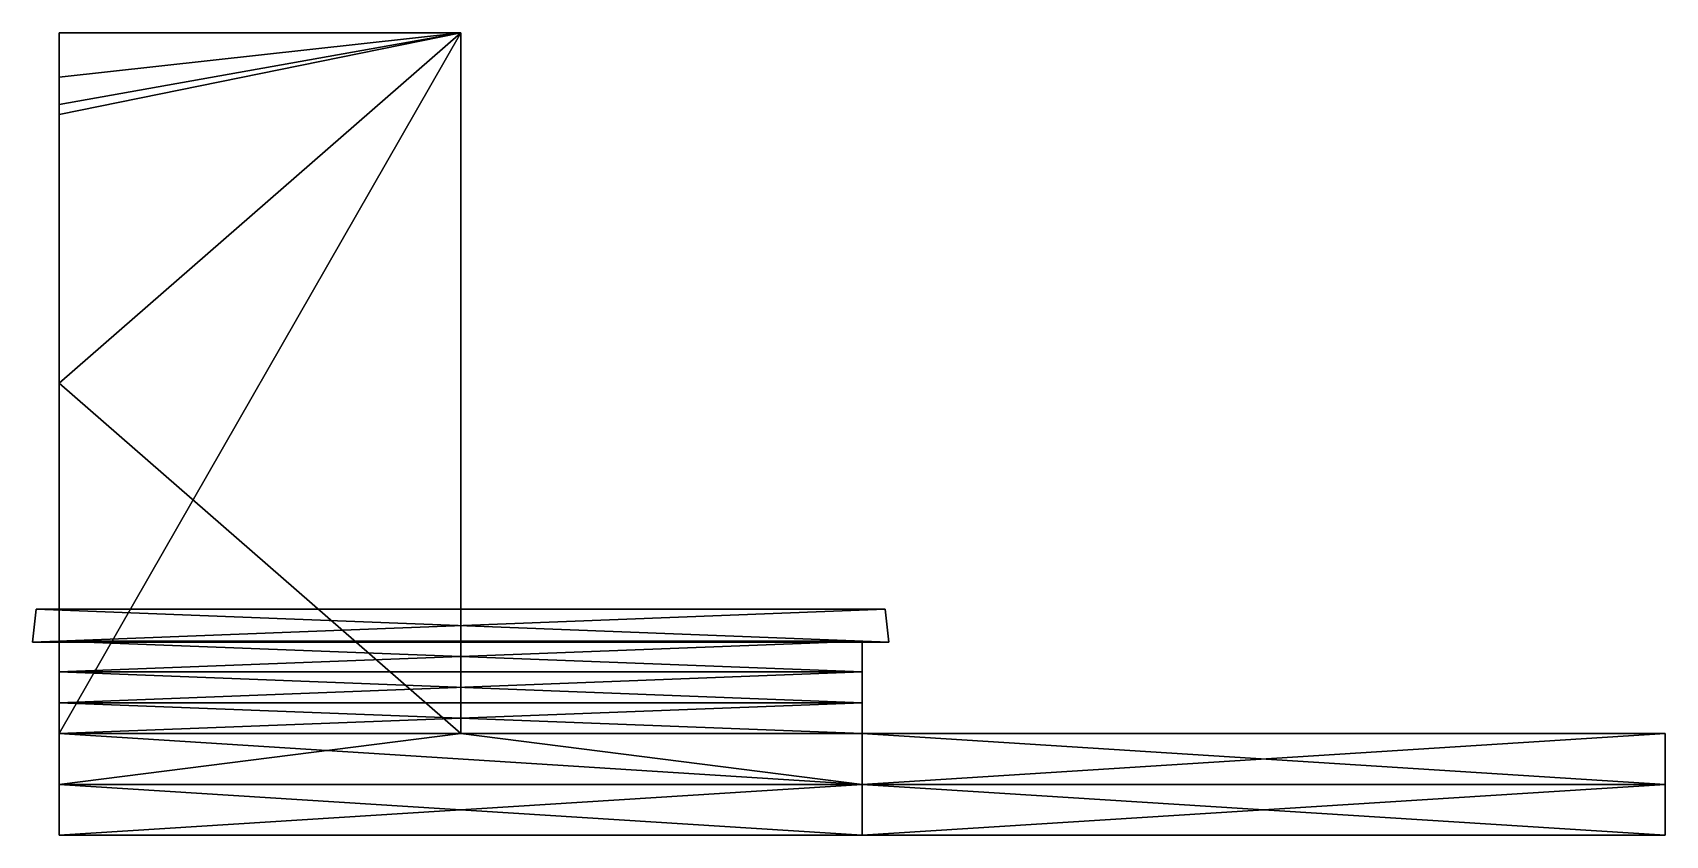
# Model space of a CAD drawing. Header units: centimetres. Extents: x -1.7 to 0.05, y 0.74 to 1.6.
import ezdxf

# ---------------------------------------------------------------- set-up
doc = ezdxf.new("R2010")
doc.units = ezdxf.units.CM
doc.header["$MEASUREMENT"] = 0

msp = doc.modelspace()

# ---------------------------------------------------------------- meshes
at = {"color": 251, "true_color": 0x666666}
mesh = msp.add_polyface(dxfattribs=at)
corners = [(-1.6699, 0.7357, -7.0194), (-1.6699, 0.7357, -7.0194), (-1.6699, 0.7357, -7.0194), (-0.8078, 0.7357, -7.0194), (-0.8078, 0.7357, -7.0194), (0.0543, 0.7357, -7.0194), (0.0543, 0.7357, -7.0194), (0.0543, 0.7357, -7.0194), (-1.6699, 0.7903, -7.0194), (-1.6699, 0.7903, -7.0194), (-0.8078, 0.7903, -7.0194), (0.0543, 0.7903, -7.0194), (0.0543, 0.7903, -7.0194), (-1.6699, 0.8449, -7.0194), (-1.6699, 0.8449, -7.0194), (-1.6699, 0.8449, -7.0194), (-0.8078, 0.8449, -7.0194), (-0.8078, 0.8449, -7.0194), (0.0543, 0.8449, -7.0194), (0.0543, 0.8449, -7.0194), (0.0543, 0.8449, -7.0194), (-1.6699, 0.8449, -8.0079), (-1.6699, 0.8449, -8.0079), (-1.6699, 0.8449, -8.0079), (-1.6699, 0.8449, -8.0079), (-0.8078, 0.8449, -8.0079), (-0.8078, 0.8449, -8.0079), (-0.8078, 0.8449, -8.0079), (0.0543, 0.8449, -8.0079), (0.0543, 0.8449, -8.0079), (-1.6699, 0.8449, -8.9964), (-1.6699, 0.8449, -8.9964), (-1.6699, 0.8449, -8.9964), (-1.6699, 0.8449, -8.9964), (-0.8078, 0.8449, -8.9964), (-0.8078, 0.8449, -8.9964), (-0.8078, 0.8449, -8.9964), (0.0543, 0.8449, -8.9964), (0.0543, 0.8449, -8.9964), (-1.6699, 0.8449, -9.9848), (-1.6699, 0.8449, -9.9848), (-0.8078, 0.8449, -9.9848), (0.0543, 0.8449, -9.9848), (0.0543, 0.8449, -9.9848), (-1.6699, 0.8449, -10.9733), (-1.6699, 0.8449, -10.9733), (-1.6699, 0.8449, -10.9733), (-0.8078, 0.8449, -10.9733), (-0.8078, 0.8449, -10.9733), (0.0543, 0.8449, -10.9733), (0.0543, 0.8449, -10.9733), (0.0543, 0.8449, -10.9733), (-1.6699, 0.7903, -10.9733), (-1.6699, 0.7903, -10.9733), (-0.8078, 0.7903, -10.9733), (0.0543, 0.7903, -10.9733), (0.0543, 0.7903, -10.9733), (-1.6699, 0.7357, -10.9733), (-1.6699, 0.7357, -10.9733), (-1.6699, 0.7357, -10.9733), (-0.8078, 0.7357, -10.9733), (-0.8078, 0.7357, -10.9733), (0.0543, 0.7357, -10.9733), (0.0543, 0.7357, -10.9733), (0.0543, 0.7357, -10.9733), (-1.6699, 0.7357, -9.9848), (-1.6699, 0.7357, -9.9848), (-0.8078, 0.7357, -9.9848), (0.0543, 0.7357, -9.9848), (0.0543, 0.7357, -9.9848), (-1.6699, 0.7357, -8.9964), (-1.6699, 0.7357, -8.9964), (-0.8078, 0.7357, -8.9964), (0.0543, 0.7357, -8.9964), (0.0543, 0.7357, -8.9964), (-1.6699, 0.7357, -8.0079), (-1.6699, 0.7357, -8.0079), (-0.8078, 0.7357, -8.0079), (0.0543, 0.7357, -8.0079), (0.0543, 0.7357, -8.0079), (0.0543, 0.7903, -9.9848), (0.0543, 0.7903, -8.9964), (0.0543, 0.7903, -8.0079), (-1.6699, 0.7903, -9.9848), (-1.6699, 0.7903, -8.9964), (-1.6699, 0.7903, -8.0079), (-1.6699, 0.8779, -8.0079), (-1.6699, 0.8779, -8.0079), (-1.6699, 0.911, -8.0079), (-1.6699, 0.911, -8.0079), (-1.6699, 0.9441, -8.0079), (-1.6699, 0.9441, -8.0079), (-1.6699, 0.9441, -8.0079), (-0.8078, 0.8779, -8.0079), (-0.8078, 0.8779, -8.0079), (-0.8078, 0.911, -8.0079), (-0.8078, 0.911, -8.0079), (-0.8078, 0.9441, -8.0079), (-0.8078, 0.9441, -8.0079), (-0.8078, 0.9441, -8.0079), (-0.8078, 0.8779, -8.9964), (-0.8078, 0.8779, -8.9964), (-0.8078, 0.911, -8.9964), (-0.8078, 0.911, -8.9964), (-0.8078, 0.9441, -8.9964), (-0.8078, 0.9441, -8.9964), (-0.8078, 0.9441, -8.9964), (-1.6699, 0.8779, -8.9964), (-1.6699, 0.8779, -8.9964), (-1.6699, 0.911, -8.9964), (-1.6699, 0.911, -8.9964), (-1.6699, 0.9441, -8.9964), (-1.6699, 0.9441, -8.9964), (-1.6699, 0.9441, -8.9964), (-1.6945, 0.9783, -7.9796), (-1.6945, 0.9783, -7.9796), (-1.6945, 0.9783, -7.9796), (-0.7831, 0.9783, -7.9796), (-0.7831, 0.9783, -7.9796), (-0.7831, 0.9783, -7.9796), (-0.7831, 0.9783, -9.0247), (-0.7831, 0.9783, -9.0247), (-0.7831, 0.9783, -9.0247), (-1.6945, 0.9783, -9.0247), (-1.6945, 0.9783, -9.0247), (-1.6945, 0.9783, -9.0247), (-1.6983, 0.943, -7.9753), (-1.6983, 0.943, -7.9753), (-1.6983, 0.943, -7.9753), (-0.7793, 0.943, -7.9753), (-0.7793, 0.943, -7.9753), (-0.7793, 0.943, -7.9753), (-0.7793, 0.943, -9.0289), (-0.7793, 0.943, -9.0289), (-0.7793, 0.943, -9.0289), (-1.6983, 0.943, -9.0289), (-1.6983, 0.943, -9.0289), (-1.6983, 0.943, -9.0289), (-1.2388, 0.8449, -10.4791), (-1.2388, 0.8449, -10.4791), (-1.2388, 0.8449, -10.4791), (-1.2388, 0.8449, -10.4791), (-1.2388, 0.8449, -10.4791), (-1.2388, 0.8449, -9.9848), (-0.8078, 0.8449, -10.4791), (-1.2388, 0.8449, -10.9733), (-1.2388, 0.8449, -10.9733), (-1.2388, 0.8449, -10.9733), (-1.6699, 0.8449, -10.4791), (-1.6699, 0.8449, -10.4791), (-1.6699, 0.8449, -10.4791), (-1.6699, 0.8449, -10.4791), (-1.6699, 1.5972, -10.9733), (-1.6699, 1.5972, -10.9733), (-1.6699, 1.5972, -10.9733), (-1.2388, 1.5972, -10.9733), (-1.2388, 1.5972, -10.9733), (-1.2388, 1.5972, -10.9733), (-1.6699, 1.5972, -10.4791), (-1.6699, 1.5972, -10.4791), (-1.6699, 1.5972, -10.4791), (-1.2388, 1.5972, -10.4791), (-1.2388, 1.5972, -10.4791), (-1.2388, 1.5972, -10.4791), (-1.6699, 1.2211, -10.7262), (-1.6699, 1.2211, -10.7262), (-1.6699, 1.2211, -10.7262), (-1.6699, 1.2211, -10.7262), (-1.6699, 0.8449, -10.7262), (-1.6699, 0.8449, -10.7262), (-1.6699, 1.2211, -10.4791), (-1.6699, 1.2211, -10.4791), (-1.6699, 1.2211, -10.4791), (-1.6699, 1.5972, -10.7262), (-1.6699, 1.5972, -10.7262), (-1.6699, 1.5972, -10.7262), (-1.6699, 1.2211, -10.9733), (-1.6699, 1.2211, -10.9733), (-1.6699, 1.2211, -10.9733), (-1.6699, 1.5496, -10.9733), (-1.6699, 1.5496, -10.9733), (-1.6699, 1.5496, -10.7262), (-1.6699, 1.5496, -10.7262), (-1.6699, 1.5496, -10.4791), (-1.6699, 1.5496, -10.4791), (-1.6699, 1.5094, -10.9733), (-1.6699, 1.5094, -10.9733), (-1.6699, 1.5094, -10.7262), (-1.6699, 1.5094, -10.7262), (-1.6699, 1.5094, -10.4791), (-1.6699, 1.5094, -10.4791), (-1.6699, 1.5201, -10.4791), (-1.6699, 1.5201, -10.4791), (-1.6699, 1.5201, -10.7262), (-1.6699, 1.5201, -10.7262), (-1.6699, 1.5201, -10.9733), (-1.6699, 1.5201, -10.9733)]
mesh.append_faces([[corners[k] for k in face] for face in [(0, 3, 8), (8, 3, 10), (3, 5, 10), (10, 5, 11), (8, 10, 13), (13, 10, 16), (10, 11, 16), (16, 11, 18), (14, 17, 21), (21, 17, 25), (17, 19, 25), (25, 19, 28), (114, 117, 123), (123, 117, 120), (25, 28, 34), (34, 28, 37), (30, 34, 39), (39, 34, 143), (34, 41, 143), (34, 37, 41), (41, 37, 42), (148, 39, 138), (138, 39, 143), (41, 42, 144), (42, 49, 144), (49, 47, 144), (44, 145, 52), (52, 145, 54), (145, 48, 54), (48, 50, 54), (54, 50, 55), (52, 54, 57), (57, 54, 60), (54, 55, 60), (60, 55, 62), (58, 61, 65), (65, 61, 67), (61, 63, 67), (67, 63, 68), (65, 67, 70), (70, 67, 72), (67, 68, 72), (72, 68, 73), (70, 72, 75), (75, 72, 77), (72, 73, 77), (77, 73, 78), (75, 77, 1), (1, 77, 4), (77, 78, 4), (4, 78, 6), (69, 64, 80), (80, 64, 56), (74, 69, 81), (81, 69, 80), (79, 74, 82), (82, 74, 81), (7, 79, 12), (12, 79, 82), (80, 56, 43), (43, 56, 51), (81, 80, 38), (38, 80, 43), (82, 81, 29), (29, 81, 38), (12, 82, 20), (20, 82, 29), (59, 66, 53), (53, 66, 83), (66, 71, 83), (83, 71, 84), (71, 76, 84), (84, 76, 85), (76, 2, 85), (85, 2, 9), (53, 83, 45), (45, 83, 168), (168, 83, 149), (83, 40, 149), (83, 84, 40), (40, 84, 31), (84, 85, 31), (31, 85, 22), (85, 9, 22), (22, 9, 15), (23, 26, 86), (86, 26, 93), (86, 93, 88), (88, 93, 95), (88, 95, 90), (90, 95, 97), (126, 129, 115), (115, 129, 118), (27, 35, 94), (94, 35, 100), (94, 100, 96), (96, 100, 102), (96, 102, 98), (98, 102, 104), (130, 132, 119), (119, 132, 121), (36, 32, 101), (101, 32, 107), (101, 107, 103), (103, 107, 109), (103, 109, 105), (105, 109, 111), (133, 135, 122), (122, 135, 124), (33, 24, 108), (108, 24, 87), (108, 87, 110), (110, 87, 89), (110, 89, 112), (112, 89, 91), (136, 127, 125), (125, 127, 116), (92, 99, 128), (128, 99, 131), (99, 106, 131), (131, 106, 134), (106, 113, 134), (134, 113, 137), (113, 92, 137), (137, 92, 128), (143, 41, 139), (139, 41, 144), (144, 47, 140), (140, 47, 146), (155, 152, 161), (152, 173, 161), (173, 158, 161), (145, 44, 156), (44, 176, 156), (153, 156, 179), (176, 185, 156), (185, 195, 156), (195, 179, 156), (177, 46, 164), (164, 46, 169), (150, 141, 170), (141, 162, 170), (159, 183, 162), (170, 162, 189), (189, 162, 191), (162, 183, 191), (142, 147, 163), (163, 147, 157), (169, 151, 165), (165, 151, 171), (184, 160, 181), (181, 160, 174), (175, 154, 182), (182, 154, 180), (193, 196, 187), (187, 196, 186), (190, 192, 188), (188, 192, 194), (187, 186, 166), (166, 186, 178), (172, 190, 167), (167, 190, 188), (192, 184, 194), (194, 184, 181), (182, 180, 193), (193, 180, 196)]], dxfattribs={"color": 251})

doc.saveas('drawing.dxf')
